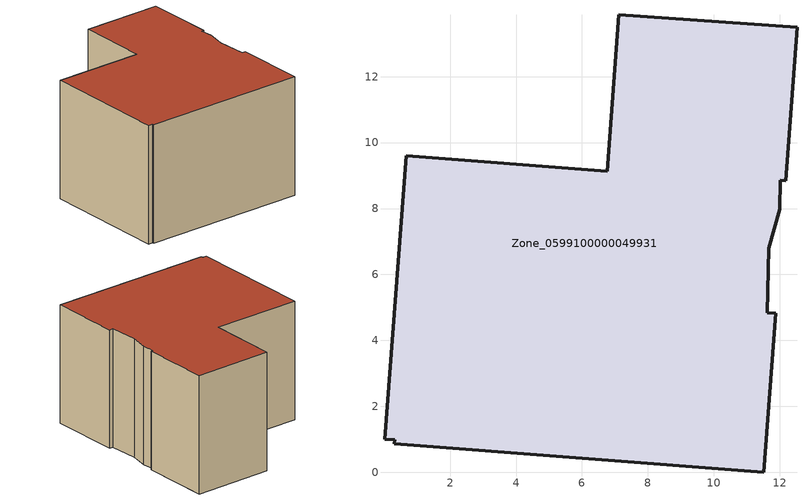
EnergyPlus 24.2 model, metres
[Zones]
Zone_0599100000049931
 floor ground (C_G): 11.87,4.82 11.51,0 0.31,0.86 0.32,0.98 0.01,1.01 0.66,9.59 6.76,9.13 7.12,13.88 12.52,13.49 12.17,8.84 12.02,8.85 11.99,7.98 11.67,6.8 11.62,4.84 z0
 wall outside (C_F): 7.12,13.88 6.76,9.13 0.66,9.59 0.01,1.01 0.32,0.98 0.31,0.86 11.51,0 11.87,4.82 11.62,4.84 11.67,6.8 11.99,7.98 12.02,8.85 12.17,8.84 12.52,13.49 7.12,13.88 z0:8.04
 roof outside (C_R): 0.01,1.01 0.32,0.98 0.31,0.86 11.51,0 11.87,4.82 11.62,4.84 11.67,6.8 11.99,7.98 12.02,8.85 12.17,8.84 12.52,13.49 7.12,13.88 6.76,9.13 0.66,9.59 z8.04
[BUILDING]
Pand.0599100000049931: North Axis=0; Terrain=City; Loads Convergence Tolerance Value=0.04; Temperature Convergence Tolerance Value=0.4; Solar Distribution=FullExterior; Maximum Number of Warmup Days=25; Minimum Number of Warmup Days=1
[Site:Location]
Rotterdam.The.Hague.AP_ZH_NLD Design_Conditions: Latitude=51.96; Longitude=4.45; Time Zone=1; Elevation=-4.5
[SITE:GROUNDTEMPERATURE:BUILDINGSURFACE]
18, 18, 18, 18, 18, 18, 18, 18, 18, 18, 18, 18
[MATERIAL] Thermal Absorptance=0.9; Solar Absorptance=0.7; Visible Absorptance=0.7
Name | Roughness | Thickness | Conductivity | Density | Specific Heat
G.TC.1946 | MediumSmooth | 0.15 | 1 | 540 | 1210
F.TC.1946 | Rough | 0.3 | 0.857143 | 1920 | 840
R.TC.1946 | MediumRough | 0.2 | 0.909091 | 1500 | 1000
[CONSTRUCTION]
C_G: G.TC.1946
C_F: F.TC.1946
C_R: R.TC.1946
[ZONE]
Zone_0599100000049931: Type=1; Multiplier=1; Ceiling Height=Autocalculate; Volume=Autocalculate; Floor Area=autocalculate; Part of Total Floor Area=Yes
[ZONEINFILTRATION:DESIGNFLOWRATE]
Infil_Zone_0599100000049931: Zone or ZoneList or Space or SpaceList=Zone_0599100000049931; Schedule=AlwaysOn; Design Flow Rate Calculation Method=Flow/Area; Flow Rate per Floor Area=0.003; Constant Term Coefficient=1; Temperature Term Coefficient=0; Velocity Term Coefficient=0; Velocity Squared Term Coefficient=0
[HVACTEMPLATE:ZONE:IDEALLOADSAIRSYSTEM]
Zone_0599100000049931: Maximum Heating Supply Air Temperature=50; Minimum Cooling Supply Air Temperature=13; Maximum Heating Supply Air Humidity Ratio=0.0156; Minimum Cooling Supply Air Humidity Ratio=0.0077; Heating Limit=NoLimit; Cooling Limit=NoLimit; Dehumidification Control Type=ConstantSensibleHeatRatio; Cooling Sensible Heat Ratio=0.7; Dehumidification Setpoint=60; Humidification Control Type=None; Humidification Setpoint=30; Outdoor Air Method=None; Outdoor Air Flow Rate per Person=0.00944; Outdoor Air Flow Rate per Zone Floor Area=0; Outdoor Air Flow Rate per Zone=0; Demand Controlled Ventilation Type=None; Outdoor Air Economizer Type=NoEconomizer; Heat Recovery Type=None; Sensible Heat Recovery Effectiveness=0.7; Latent Heat Recovery Effectiveness=0.65
[ZONECONTROL:THERMOSTAT]
ThermostatControl_Zone_0599100000049931: Zone or ZoneList=Zone_0599100000049931; Control Type Schedule=DualSetpointControlType; Control 1=Thermostat_Zone_0599100000049931; Temperature Difference Between Cutout And Setpoint=0
[THERMOSTATSETPOINT:DUALSETPOINT]
Thermostat_Zone_0599100000049931: Heating Setpoint Temperature Schedule=HeatingSetpoint_Zone_0599100000049931; Cooling Setpoint Temperature Schedule=CoolingSetpoint_Zone_0599100000049931
[SCHEDULE:COMPACT]
HeatingSetpoint_Zone_0599100000049931: Through: 12/31, For: AllDays, Until: 24:00, 21
CoolingSetpoint_Zone_0599100000049931: Through: 12/31, For: AllDays, Until: 24:00, 24
DualSetpointControlType: Through: 12/31, For: AllDays, Until: 24:00, 4
AlwaysOn: Through: 12/31, For: AllDays, Until: 24:00, 1
